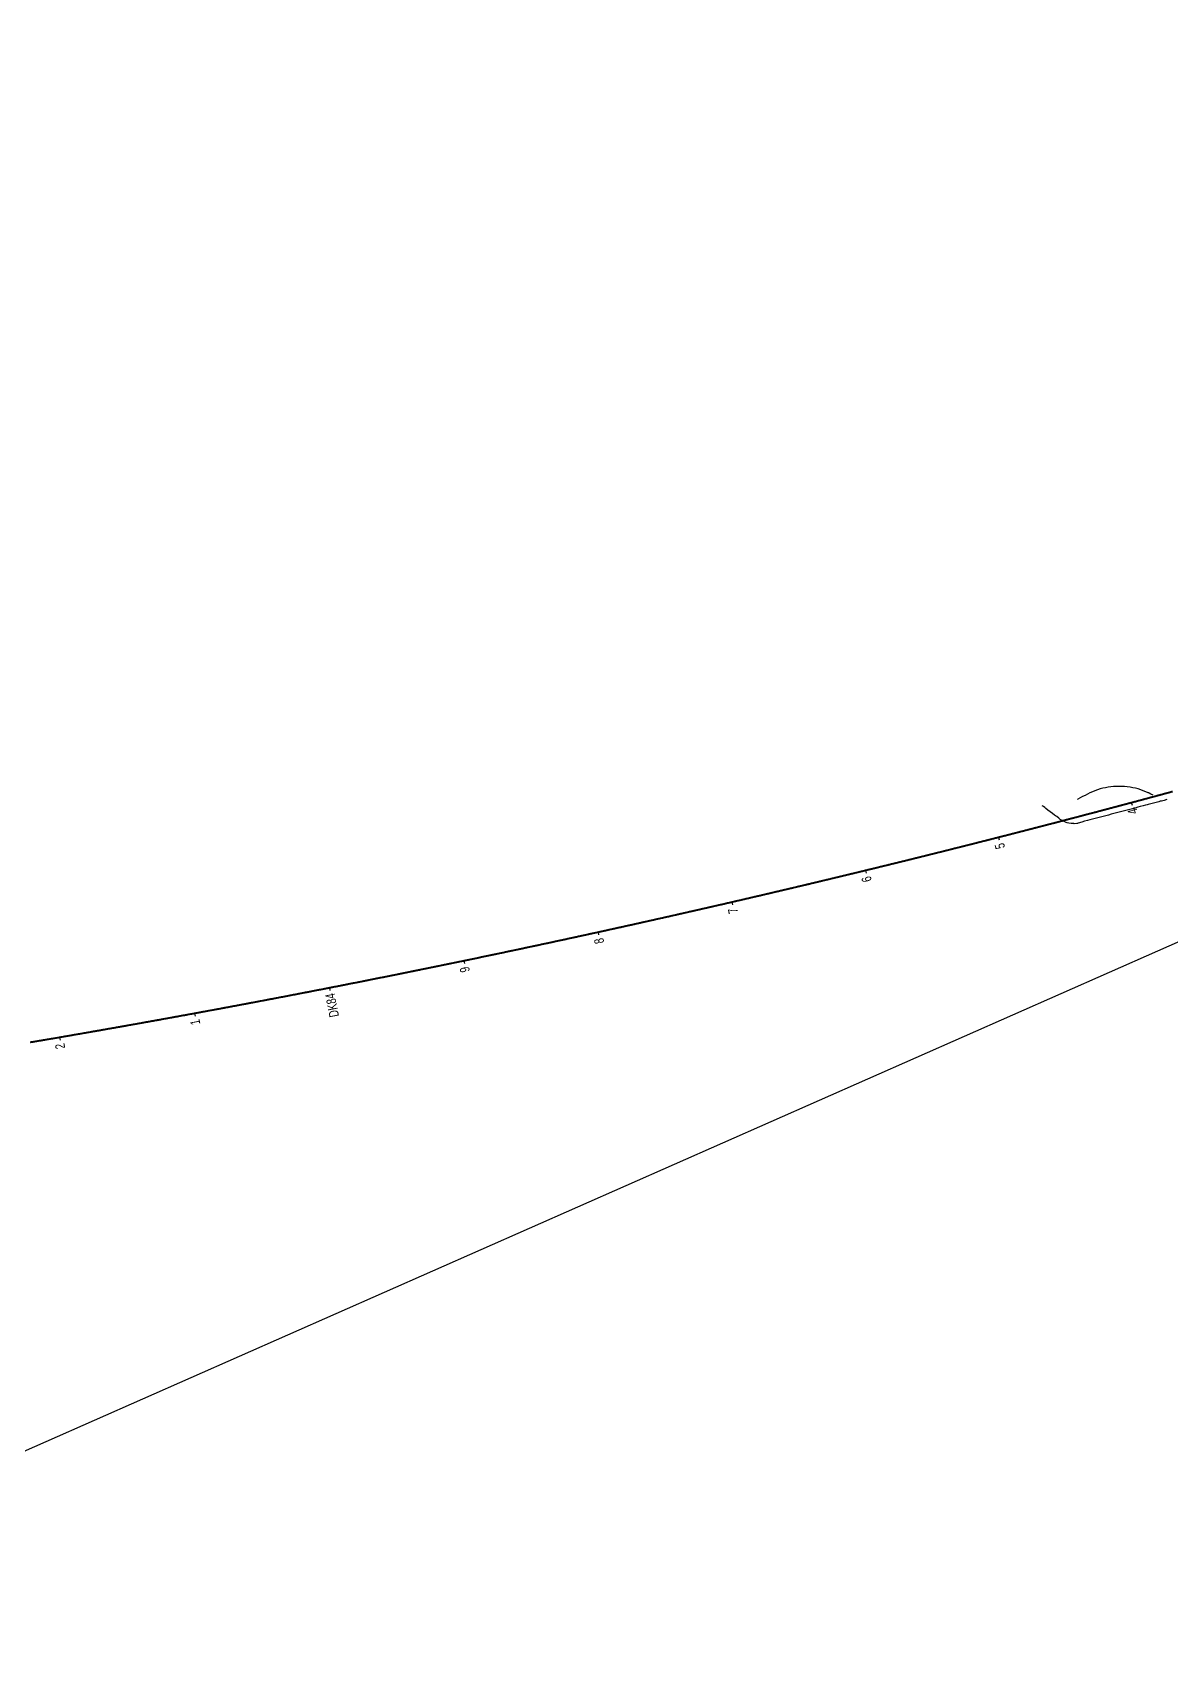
# Model space of a CAD drawing. Header units: millimetres. Extents: x 497834 to 621495, y 3353175 to 3430424.
# Drawn here: x 596365 to 597195, y 3392233 to 3393411 of the extents above; entities that cross this region are included whole.
import ezdxf

# ---------------------------------------------------------------- set-up
doc = ezdxf.new("R2010")
doc.units = ezdxf.units.MM
for name, color, linetype in [('00DK83+395', 7, 'Continuous'), ('DK改路中线', 7, 'Continuous'), ('dl2', 7, 'Continuous'), ('沪乍杭打线-0.0-200.8段-施工系转设计系成果-2000坐标系-左线_中线_交点', 7, 'Continuous'), ('沪乍杭打线-0.0-200.8段-施工系转设计系成果-2000坐标系-左线_里程', 7, 'Continuous')]:
    doc.layers.add(name, color=color, linetype=linetype)
doc.styles.add('PM_LC', font='slromans.shx', dxfattribs={"width": 0.75, "bigfont": 'hztxt.shx'})

msp = doc.modelspace()

# ---------------------------------------------------------------- linework, layer by layer
at = {"layer": '00DK83+395', "color": 3, "linetype": 'Continuous', "ltscale": 2, "flags": 128}
msp.add_lwpolyline([(597192.2, 3392851.5), (597190.2, 3392851), (597188.3, 3392850.5), (597187.3, 3392850.3), (597186.4, 3392850), (597184.4, 3392849.5), (597182.5, 3392849), (597182.5, 3392849), (597180.6, 3392848.5), (597178.6, 3392848), (597177.7, 3392847.7), (597176.7, 3392847.5), (597174.8, 3392846.9), (597172.8, 3392846.4), (597172.8, 3392846.4), (597170.9, 3392845.9), (597169, 3392845.4), (597168, 3392845.2), (597167, 3392844.9), (597165.1, 3392844.4), (597163.2, 3392843.9), (597163.2, 3392843.9), (597161.2, 3392843.4), (597159.3, 3392842.9), (597158.3, 3392842.6), (597157.4, 3392842.3), (597155.4, 3392841.8), (597153.5, 3392841.3), (597153.5, 3392841.3), (597151.6, 3392840.8), (597149.6, 3392840.3), (597148.7, 3392840), (597147.7, 3392839.8), (597145.8, 3392839.3), (597143.8, 3392838.8), (597143.8, 3392838.8), (597141.9, 3392838.3), (597140, 3392837.7), (597139, 3392837.5), (597138, 3392837.2), (597136.1, 3392836.7), (597134.2, 3392836.2), (597134.2, 3392836.2), (597132.2, 3392835.7), (597130.3, 3392835.2), (597129.3, 3392834.9), (597128.4, 3392834.7), (597127.5, 3392834.4, -0.231744), (597126.5, 3392834), (597124.5, 3392833.9), (597124.4, 3392834), (597122.5, 3392834.2), (597120.6, 3392834.4), (597119.5, 3392834.5), (597118.7, 3392834.9), (597116.8, 3392835.8), (597115, 3392836.7), (597115, 3392836.7), (597114.5, 3392837), (597113.4, 3392837.9), (597111.9, 3392839.1), (597111, 3392839.7), (597110.3, 3392840.3), (597108.7, 3392841.5), (597107.1, 3392842.7), (597107, 3392842.7), (597105.5, 3392843.9), (597103.9, 3392845.1), (597103.1, 3392845.8), (597102.3, 3392846.4), (597101.3, 3392847.1)], format="xyb", dxfattribs=at)
at = {"layer": 'DK改路中线', "color": 3, "linetype": 'Continuous', "ltscale": 2, "flags": 128}
msp.add_lwpolyline([(597182.2, 3392854.7), (597180.4, 3392855.6), (597179.2, 3392856.2, 0.237313), (597178.6, 3392856.5), (597176.8, 3392857.3), (597175, 3392858), (597173.1, 3392858.7), (597171.2, 3392859.3), (597169.2, 3392859.8), (597167.3, 3392860.2), (597165.3, 3392860.6), (597163.3, 3392860.9), (597161.3, 3392861.1), (597159.3, 3392861.2), (597157.3, 3392861.2), (597155.3, 3392861.2), (597153.3, 3392861.1), (597151.4, 3392860.8), (597149.4, 3392860.6), (597147.4, 3392860.2), (597145.5, 3392859.8), (597143.5, 3392859.3), (597141.6, 3392858.7), (597139.7, 3392858), (597137.9, 3392857.2), (597136.1, 3392856.4), (597134.3, 3392855.5), (597134.2, 3392855.5), (597132.5, 3392854.6), (597130.7, 3392853.7), (597128.9, 3392852.8), (597127.2, 3392851.8), (597127, 3392851.7)], format="xyb", dxfattribs=at)
at = {"layer": 'dl2', "color": 3, "linetype": 'Continuous', "ltscale": 2, "const_width": 1.4, "flags": 128}
msp.add_lwpolyline([(597196.4, 3392857.4), (597195.5, 3392857.2), (597194.5, 3392856.9), (597193.5, 3392856.6), (597192.6, 3392856.4), (597192.3, 3392856.3), (597191.6, 3392856.1), (597190.6, 3392855.9), (597189.7, 3392855.6), (597188.7, 3392855.3), (597187.8, 3392855.1), (597187.5, 3392855), (597186.8, 3392854.8), (597185.8, 3392854.6), (597184.9, 3392854.3), (597183.9, 3392854), (597182.9, 3392853.8), (597182.7, 3392853.7), (597182, 3392853.5), (597181, 3392853.3), (597180, 3392853), (597179.1, 3392852.7), (597178.1, 3392852.5), (597177.9, 3392852.4), (597177.1, 3392852.2), (597176.2, 3392852), (597175.2, 3392851.7), (597174.2, 3392851.4), (597173.3, 3392851.2), (597173, 3392851.1), (597172.3, 3392850.9), (597171.3, 3392850.7), (597170.4, 3392850.4), (597169.4, 3392850.1), (597168.4, 3392849.9), (597168.2, 3392849.8), (597167.5, 3392849.6), (597166.5, 3392849.4), (597165.5, 3392849.1), (597164.6, 3392848.9), (597163.6, 3392848.6), (597163.4, 3392848.5), (597162.6, 3392848.3), (597161.7, 3392848.1), (597160.7, 3392847.8), (597159.7, 3392847.6), (597158.8, 3392847.3), (597158.5, 3392847.2), (597157.8, 3392847.1), (597156.8, 3392846.8), (597155.9, 3392846.5), (597154.9, 3392846.3), (597153.9, 3392846), (597153.7, 3392846), (597153, 3392845.8), (597152, 3392845.5), (597151, 3392845.3), (597150.1, 3392845), (597149.1, 3392844.7), (597148.9, 3392844.7), (597148.1, 3392844.5), (597147.2, 3392844.2), (597146.2, 3392844), (597145.2, 3392843.7), (597144.3, 3392843.5), (597144, 3392843.4), (597143.3, 3392843.2), (597142.3, 3392843), (597141.4, 3392842.7), (597140.4, 3392842.4), (597139.4, 3392842.2), (597139.2, 3392842.1), (597138.5, 3392841.9), (597137.5, 3392841.7), (597136.5, 3392841.4), (597135.6, 3392841.2), (597134.6, 3392840.9), (597134.4, 3392840.9), (597133.6, 3392840.7), (597132.7, 3392840.4), (597131.7, 3392840.2), (597130.7, 3392839.9), (597129.8, 3392839.6), (597129.5, 3392839.6), (597128.8, 3392839.4), (597127.8, 3392839.1), (597126.9, 3392838.9), (597125.9, 3392838.6), (597124.9, 3392838.4), (597124.7, 3392838.3), (597124, 3392838.1), (597123, 3392837.9), (597122, 3392837.6), (597121.1, 3392837.4), (597120.1, 3392837.1), (597119.9, 3392837), (597119.1, 3392836.9), (597118.2, 3392836.6), (597117.2, 3392836.4), (597116.2, 3392836.1), (597115.3, 3392835.8), (597115, 3392835.8), (597114.3, 3392835.6), (597113.3, 3392835.3), (597112.4, 3392835.1), (597111.4, 3392834.8), (597110.4, 3392834.6), (597110.2, 3392834.5), (597109.5, 3392834.3), (597108.5, 3392834.1), (597107.5, 3392833.8), (597106.5, 3392833.6), (597105.6, 3392833.3), (597105.3, 3392833.3), (597104.6, 3392833.1), (597103.6, 3392832.8), (597102.7, 3392832.6), (597101.7, 3392832.3), (597100.7, 3392832.1), (597100.5, 3392832), (597099.8, 3392831.8), (597098.8, 3392831.6), (597097.8, 3392831.3), (597096.9, 3392831.1), (597095.9, 3392830.8), (597095.7, 3392830.8), (597094.9, 3392830.6), (597094, 3392830.3), (597093, 3392830.1), (597092, 3392829.8), (597091.1, 3392829.6), (597090.8, 3392829.5), (597090.1, 3392829.3), (597089.1, 3392829.1), (597088.2, 3392828.8), (597087.2, 3392828.6), (597086.2, 3392828.3), (597086, 3392828.3), (597085.2, 3392828.1), (597084.3, 3392827.8), (597083.3, 3392827.6), (597082.3, 3392827.3), (597081.4, 3392827.1), (597081.1, 3392827), (597080.4, 3392826.8), (597079.4, 3392826.6), (597078.5, 3392826.3), (597077.5, 3392826.1), (597076.5, 3392825.8), (597076.3, 3392825.8), (597075.6, 3392825.6), (597074.6, 3392825.3), (597073.6, 3392825.1), (597072.7, 3392824.9), (597071.7, 3392824.6), (597071.4, 3392824.5), (597070.7, 3392824.4), (597069.7, 3392824.1), (597068.8, 3392823.9), (597067.8, 3392823.6), (597066.8, 3392823.4), (597066.6, 3392823.3), (597065.9, 3392823.1), (597064.9, 3392822.9), (597063.9, 3392822.6), (597063, 3392822.4), (597062, 3392822.1), (597061.8, 3392822.1), (597061, 3392821.9), (597060.1, 3392821.6), (597059.1, 3392821.4), (597058.1, 3392821.2), (597057.1, 3392820.9), (597056.9, 3392820.8), (597056.2, 3392820.7), (597055.2, 3392820.4), (597054.2, 3392820.2), (597053.3, 3392819.9), (597052.3, 3392819.7), (597052.1, 3392819.6), (597051.3, 3392819.4), (597050.4, 3392819.2), (597049.4, 3392818.9), (597048.4, 3392818.7), (597047.5, 3392818.5), (597047.2, 3392818.4), (597046.5, 3392818.2), (597045.5, 3392818), (597044.5, 3392817.7), (597043.6, 3392817.5), (597042.6, 3392817.2), (597042.4, 3392817.2), (597041.6, 3392817), (597040.7, 3392816.7), (597039.7, 3392816.5), (597038.7, 3392816.3), (597037.8, 3392816), (597037.5, 3392816), (597036.8, 3392815.8), (597035.8, 3392815.5), (597034.8, 3392815.3), (597033.9, 3392815), (597032.9, 3392814.8), (597032.7, 3392814.7), (597031.9, 3392814.6), (597031, 3392814.3), (597030, 3392814.1), (597029, 3392813.8), (597028.1, 3392813.6), (597027.8, 3392813.5), (597027.1, 3392813.3), (597026.1, 3392813.1), (597025.1, 3392812.9), (597024.2, 3392812.6), (597023.2, 3392812.4), (597023, 3392812.3), (597022.2, 3392812.1), (597021.3, 3392811.9), (597020.3, 3392811.7), (597019.3, 3392811.4), (597018.4, 3392811.2), (597018.1, 3392811.1), (597017.4, 3392810.9), (597016.4, 3392810.7), (597015.4, 3392810.4), (597014.5, 3392810.2), (597013.5, 3392810), (597013.3, 3392809.9), (597012.5, 3392809.7), (597011.6, 3392809.5), (597010.6, 3392809.2), (597009.6, 3392809), (597008.6, 3392808.8), (597008.4, 3392808.7), (597007.7, 3392808.5), (597006.7, 3392808.3), (597005.7, 3392808), (597004.8, 3392807.8), (597003.8, 3392807.6), (597003.6, 3392807.5), (597002.8, 3392807.3), (597001.9, 3392807.1), (597000.9, 3392806.8), (596999.9, 3392806.6), (596998.9, 3392806.4), (596998.7, 3392806.3), (596998, 3392806.1), (596997, 3392805.9), (596996, 3392805.6), (596995.1, 3392805.4), (596994.1, 3392805.2), (596993.8, 3392805.1), (596993.1, 3392804.9), (596992.1, 3392804.7), (596991.2, 3392804.5), (596990.2, 3392804.2), (596989.2, 3392804), (596989, 3392803.9), (596988.3, 3392803.7), (596987.3, 3392803.5), (596986.3, 3392803.3), (596985.3, 3392803), (596984.4, 3392802.8), (596984.1, 3392802.7), (596983.4, 3392802.6), (596982.4, 3392802.3), (596981.5, 3392802.1), (596980.5, 3392801.8), (596979.5, 3392801.6), (596979.3, 3392801.5), (596978.5, 3392801.4), (596977.6, 3392801.1), (596976.6, 3392800.9), (596975.6, 3392800.7), (596974.7, 3392800.4), (596974.4, 3392800.4), (596973.7, 3392800.2), (596972.7, 3392800), (596971.7, 3392799.7), (596970.8, 3392799.5), (596969.8, 3392799.2), (596969.6, 3392799.2), (596968.8, 3392799), (596967.9, 3392798.8), (596966.9, 3392798.5), (596965.9, 3392798.3), (596964.9, 3392798.1), (596964.7, 3392798), (596964, 3392797.8), (596963, 3392797.6), (596962, 3392797.4), (596961, 3392797.1), (596960.1, 3392796.9), (596959.8, 3392796.8), (596959.1, 3392796.7), (596958.1, 3392796.4), (596957.2, 3392796.2), (596956.2, 3392796), (596955.2, 3392795.7), (596955, 3392795.7), (596954.2, 3392795.5), (596953.3, 3392795.3), (596952.3, 3392795), (596951.3, 3392794.8), (596950.4, 3392794.6), (596950.1, 3392794.5), (596949.4, 3392794.3), (596948.4, 3392794.1), (596947.4, 3392793.9), (596946.5, 3392793.6), (596945.5, 3392793.4), (596945.3, 3392793.3), (596944.5, 3392793.2), (596943.5, 3392792.9), (596942.6, 3392792.7), (596941.6, 3392792.5), (596940.6, 3392792.2), (596940.4, 3392792.2), (596939.7, 3392792), (596938.7, 3392791.8), (596937.7, 3392791.5), (596936.7, 3392791.3), (596935.8, 3392791.1), (596935.5, 3392791), (596934.8, 3392790.8), (596933.8, 3392790.6), (596932.8, 3392790.4), (596931.9, 3392790.1), (596930.9, 3392789.9), (596930.7, 3392789.8), (596929.9, 3392789.7), (596929, 3392789.4), (596928, 3392789.2), (596927, 3392789), (596926, 3392788.7), (596925.8, 3392788.7), (596925.1, 3392788.5), (596924.1, 3392788.3), (596923.1, 3392788.1), (596922.1, 3392787.8), (596921.2, 3392787.6), (596920.9, 3392787.5), (596920.2, 3392787.4), (596919.2, 3392787.1), (596918.3, 3392786.9), (596917.3, 3392786.7), (596916.3, 3392786.4), (596916.1, 3392786.4), (596915.3, 3392786.2), (596914.4, 3392786), (596913.4, 3392785.8), (596912.4, 3392785.5), (596911.4, 3392785.3), (596911.2, 3392785.2), (596910.5, 3392785.1), (596909.5, 3392784.8), (596908.5, 3392784.6), (596907.5, 3392784.4), (596906.6, 3392784.2), (596906.3, 3392784.1), (596905.6, 3392783.9), (596904.6, 3392783.7), (596903.7, 3392783.5), (596902.7, 3392783.2), (596901.7, 3392783), (596901.5, 3392783), (596900.7, 3392782.8), (596899.8, 3392782.6), (596898.8, 3392782.3), (596897.8, 3392782.1), (596896.8, 3392781.9), (596896.6, 3392781.8), (596895.9, 3392781.6), (596894.9, 3392781.4), (596893.9, 3392781.2), (596892.9, 3392781), (596892, 3392780.7), (596891.7, 3392780.7), (596891, 3392780.5), (596890, 3392780.3), (596889, 3392780.1), (596888.1, 3392779.8), (596887.1, 3392779.6), (596886.9, 3392779.5), (596886.1, 3392779.4), (596885.1, 3392779.2), (596884.2, 3392778.9), (596883.2, 3392778.7), (596882.2, 3392778.5), (596882, 3392778.4), (596881.3, 3392778.2), (596880.3, 3392778), (596879.3, 3392777.8), (596878.3, 3392777.6), (596877.4, 3392777.3), (596877.1, 3392777.3), (596876.4, 3392777.1), (596875.4, 3392776.9), (596874.4, 3392776.7), (596873.5, 3392776.4), (596872.5, 3392776.2), (596872.2, 3392776.2), (596871.5, 3392776), (596870.5, 3392775.8), (596869.6, 3392775.5), (596868.6, 3392775.3), (596867.6, 3392775.1), (596867.4, 3392775), (596866.6, 3392774.9), (596865.7, 3392774.7), (596864.7, 3392774.4), (596863.7, 3392774.2), (596862.7, 3392774), (596862.5, 3392773.9), (596861.8, 3392773.8), (596860.8, 3392773.5), (596859.8, 3392773.3), (596858.8, 3392773.1), (596857.9, 3392772.9), (596857.6, 3392772.8), (596856.9, 3392772.6), (596855.9, 3392772.4), (596854.9, 3392772.2), (596854, 3392772), (596853, 3392771.8), (596852.8, 3392771.7), (596852, 3392771.5), (596851, 3392771.3), (596850.1, 3392771.1), (596849.1, 3392770.9), (596848.1, 3392770.6), (596847.9, 3392770.6), (596847.1, 3392770.4), (596846.2, 3392770.2), (596845.2, 3392770), (596844.2, 3392769.8), (596843.2, 3392769.5), (596843, 3392769.5), (596842.3, 3392769.3), (596841.3, 3392769.1), (596840.3, 3392768.9), (596839.3, 3392768.6), (596838.4, 3392768.4), (596838.1, 3392768.4), (596837.4, 3392768.2), (596836.4, 3392768), (596835.4, 3392767.8), (596834.5, 3392767.5), (596833.5, 3392767.3), (596833.2, 3392767.3), (596832.5, 3392767.1), (596831.5, 3392766.9), (596830.6, 3392766.7), (596829.6, 3392766.4), (596828.6, 3392766.2), (596828.4, 3392766.2), (596827.6, 3392766), (596826.7, 3392765.8), (596825.7, 3392765.6), (596824.7, 3392765.3), (596823.7, 3392765.1), (596823.5, 3392765.1), (596822.8, 3392764.9), (596821.8, 3392764.7), (596820.8, 3392764.5), (596819.8, 3392764.3), (596818.8, 3392764), (596818.6, 3392764), (596817.9, 3392763.8), (596816.9, 3392763.6), (596815.9, 3392763.4), (596814.9, 3392763.2), (596814, 3392762.9), (596813.7, 3392762.9), (596813, 3392762.7), (596812, 3392762.5), (596811, 3392762.3), (596810.1, 3392762.1), (596809.1, 3392761.9), (596808.9, 3392761.8), (596808.1, 3392761.6), (596807.1, 3392761.4), (596806.2, 3392761.2), (596805.2, 3392761), (596804.2, 3392760.8), (596804, 3392760.7), (596803.2, 3392760.5), (596802.3, 3392760.3), (596801.3, 3392760.1), (596800.3, 3392759.9), (596799.3, 3392759.7), (596799.1, 3392759.6), (596798.4, 3392759.5), (596797.4, 3392759.3), (596796.4, 3392759), (596795.4, 3392758.8), (596794.4, 3392758.6), (596794.2, 3392758.5), (596793.5, 3392758.4), (596792.5, 3392758.2), (596791.5, 3392758), (596790.5, 3392757.7), (596789.6, 3392757.5), (596789.3, 3392757.5), (596788.6, 3392757.3), (596787.6, 3392757.1), (596786.6, 3392756.9), (596785.7, 3392756.7), (596784.7, 3392756.4), (596784.4, 3392756.4), (596783.7, 3392756.2), (596782.7, 3392756), (596781.8, 3392755.8), (596780.8, 3392755.6), (596779.8, 3392755.4), (596779.6, 3392755.3), (596778.8, 3392755.2), (596777.8, 3392754.9), (596776.9, 3392754.7), (596775.9, 3392754.5), (596774.9, 3392754.3), (596774.7, 3392754.3), (596773.9, 3392754.1), (596773, 3392753.9), (596772, 3392753.7), (596771, 3392753.5), (596770, 3392753.2), (596769.8, 3392753.2), (596769.1, 3392753), (596768.1, 3392752.8), (596767.1, 3392752.6), (596766.1, 3392752.4), (596765.1, 3392752.2), (596764.9, 3392752.1), (596764.2, 3392752), (596763.2, 3392751.8), (596762.2, 3392751.5), (596761.2, 3392751.3), (596760.3, 3392751.1), (596760, 3392751.1), (596759.3, 3392750.9), (596758.3, 3392750.7), (596757.3, 3392750.5), (596756.3, 3392750.3), (596755.4, 3392750.1), (596755.1, 3392750), (596754.4, 3392749.8), (596753.4, 3392749.6), (596752.4, 3392749.4), (596751.5, 3392749.2), (596750.5, 3392749), (596750.2, 3392749), (596749.5, 3392748.8), (596748.5, 3392748.6), (596747.5, 3392748.4), (596746.6, 3392748.2), (596745.6, 3392747.9), (596745.4, 3392747.9), (596744.6, 3392747.7), (596743.6, 3392747.5), (596742.7, 3392747.3), (596741.7, 3392747.1), (596740.7, 3392746.9), (596740.5, 3392746.8), (596739.7, 3392746.7), (596738.8, 3392746.5), (596737.8, 3392746.3), (596736.8, 3392746.1), (596735.8, 3392745.9), (596735.6, 3392745.8), (596734.8, 3392745.6), (596733.9, 3392745.4), (596732.9, 3392745.2), (596731.9, 3392745), (596730.9, 3392744.8), (596730.7, 3392744.8), (596729.9, 3392744.6), (596729, 3392744.4), (596728, 3392744.2), (596727, 3392744), (596726, 3392743.8), (596725.8, 3392743.7), (596725.1, 3392743.6), (596724.1, 3392743.4), (596723.1, 3392743.1), (596722.1, 3392742.9), (596721.1, 3392742.7), (596720.9, 3392742.7), (596720.2, 3392742.5), (596719.2, 3392742.3), (596718.2, 3392742.1), (596717.2, 3392741.9), (596716.3, 3392741.7), (596716, 3392741.6), (596715.3, 3392741.5), (596714.3, 3392741.3), (596713.3, 3392741.1), (596712.3, 3392740.9), (596711.4, 3392740.7), (596711.1, 3392740.6), (596710.4, 3392740.5), (596709.4, 3392740.2), (596708.4, 3392740), (596707.4, 3392739.8), (596706.5, 3392739.6), (596706.2, 3392739.6), (596705.5, 3392739.4), (596704.5, 3392739.2), (596703.5, 3392739), (596702.6, 3392738.8), (596701.6, 3392738.6), (596701.3, 3392738.6), (596700.6, 3392738.4), (596699.6, 3392738.2), (596698.6, 3392738), (596697.7, 3392737.8), (596696.7, 3392737.6), (596696.4, 3392737.5), (596695.7, 3392737.4), (596694.7, 3392737.2), (596693.7, 3392737), (596692.8, 3392736.8), (596691.8, 3392736.6), (596691.5, 3392736.5), (596690.8, 3392736.3), (596689.8, 3392736.1), (596688.9, 3392735.9), (596687.9, 3392735.7), (596686.9, 3392735.5), (596686.7, 3392735.5), (596685.9, 3392735.3), (596684.9, 3392735.1), (596684, 3392734.9), (596683, 3392734.7), (596682, 3392734.5), (596681.8, 3392734.5), (596681, 3392734.3), (596680, 3392734.1), (596679.1, 3392733.9), (596678.1, 3392733.7), (596677.1, 3392733.5), (596676.9, 3392733.5), (596676.1, 3392733.3), (596675.1, 3392733.1), (596674.2, 3392732.9), (596673.2, 3392732.7), (596672.2, 3392732.5), (596672, 3392732.4), (596671.2, 3392732.3), (596670.2, 3392732.1), (596669.3, 3392731.9), (596668.3, 3392731.7), (596667.3, 3392731.5), (596667.1, 3392731.4), (596666.3, 3392731.3), (596665.3, 3392731.1), (596664.4, 3392730.9), (596663.4, 3392730.7), (596662.4, 3392730.5), (596662.2, 3392730.4), (596661.4, 3392730.3), (596660.5, 3392730.1), (596659.5, 3392729.9), (596658.5, 3392729.7), (596657.5, 3392729.5), (596657.3, 3392729.4), (596656.5, 3392729.3), (596655.6, 3392729.1), (596654.6, 3392728.9), (596653.6, 3392728.7), (596652.6, 3392728.5), (596652.4, 3392728.4), (596651.6, 3392728.3), (596650.7, 3392728.1), (596649.7, 3392727.9), (596648.7, 3392727.7), (596647.7, 3392727.5), (596647.5, 3392727.4), (596646.7, 3392727.3), (596645.8, 3392727.1), (596644.8, 3392726.9), (596643.8, 3392726.7), (596642.8, 3392726.5), (596642.6, 3392726.4), (596641.8, 3392726.3), (596640.9, 3392726.1), (596639.9, 3392725.9), (596638.9, 3392725.7), (596637.9, 3392725.5), (596637.7, 3392725.4), (596636.9, 3392725.3), (596636, 3392725.1), (596635, 3392724.9), (596634, 3392724.7), (596633, 3392724.5), (596632.8, 3392724.5), (596632, 3392724.3), (596631.1, 3392724.1), (596630.1, 3392723.9), (596629.1, 3392723.7), (596628.1, 3392723.5), (596627.9, 3392723.5), (596627.1, 3392723.3), (596626.1, 3392723.1), (596625.2, 3392722.9), (596624.2, 3392722.7), (596623.2, 3392722.5), (596623, 3392722.5), (596622.2, 3392722.3), (596621.2, 3392722.1), (596620.3, 3392721.9), (596619.3, 3392721.8), (596618.3, 3392721.6), (596618.1, 3392721.5), (596617.3, 3392721.4), (596616.3, 3392721.2), (596615.4, 3392721), (596614.4, 3392720.8), (596613.4, 3392720.6), (596613.2, 3392720.5), (596612.4, 3392720.4), (596611.4, 3392720.2), (596610.5, 3392720), (596609.5, 3392719.8), (596608.5, 3392719.6), (596608.3, 3392719.6), (596607.5, 3392719.4), (596606.5, 3392719.2), (596605.6, 3392719), (596604.6, 3392718.8), (596603.6, 3392718.6), (596603.4, 3392718.6), (596602.6, 3392718.4), (596601.6, 3392718.2), (596600.6, 3392718), (596599.7, 3392717.9), (596598.7, 3392717.7), (596598.4, 3392717.6), (596597.7, 3392717.5), (596596.7, 3392717.3), (596595.7, 3392717.1), (596594.8, 3392716.9), (596593.8, 3392716.7), (596593.5, 3392716.6), (596592.8, 3392716.5), (596591.8, 3392716.3), (596590.8, 3392716.1), (596589.9, 3392715.9), (596588.9, 3392715.7), (596588.6, 3392715.7), (596587.9, 3392715.5), (596586.9, 3392715.3), (596585.9, 3392715.2), (596584.9, 3392715), (596584, 3392714.8), (596583.7, 3392714.7), (596583, 3392714.6), (596582, 3392714.4), (596581, 3392714.2), (596580, 3392714), (596579.1, 3392713.8), (596578.8, 3392713.8), (596578.1, 3392713.6), (596577.1, 3392713.4), (596576.1, 3392713.2), (596575.1, 3392713), (596574.2, 3392712.9), (596573.9, 3392712.8), (596573.2, 3392712.7), (596572.2, 3392712.5), (596571.2, 3392712.3), (596570.2, 3392712.1), (596569.2, 3392711.9), (596569, 3392711.9), (596568.3, 3392711.7), (596567.3, 3392711.5), (596566.3, 3392711.3), (596565.3, 3392711.1), (596564.3, 3392711), (596564.1, 3392710.9), (596563.4, 3392710.8), (596562.4, 3392710.6), (596561.4, 3392710.4), (596560.4, 3392710.2), (596559.4, 3392710), (596559.2, 3392710), (596558.4, 3392709.8), (596557.5, 3392709.6), (596556.5, 3392709.4), (596555.5, 3392709.3), (596554.5, 3392709.1), (596554.3, 3392709), (596553.5, 3392708.9), (596552.6, 3392708.7), (596551.6, 3392708.5), (596550.6, 3392708.3), (596549.6, 3392708.1), (596549.4, 3392708.1), (596548.6, 3392707.9), (596547.6, 3392707.7), (596546.7, 3392707.6), (596545.7, 3392707.4), (596544.7, 3392707.2), (596544.5, 3392707.1), (596543.7, 3392707), (596542.7, 3392706.8), (596541.7, 3392706.6), (596540.8, 3392706.4), (596539.8, 3392706.2), (596539.5, 3392706.2), (596538.8, 3392706.1), (596537.8, 3392705.9), (596536.8, 3392705.7), (596535.9, 3392705.5), (596534.9, 3392705.3), (596534.6, 3392705.3), (596533.9, 3392705.1), (596532.9, 3392704.9), (596531.9, 3392704.8), (596530.9, 3392704.6), (596530, 3392704.4), (596529.7, 3392704.3), (596529, 3392704.2), (596528, 3392704), (596527, 3392703.8), (596526, 3392703.6), (596525, 3392703.5), (596524.8, 3392703.4), (596524.1, 3392703.3), (596523.1, 3392703.1), (596522.1, 3392702.9), (596521.1, 3392702.7), (596520.1, 3392702.5), (596519.9, 3392702.5), (596519.1, 3392702.3), (596518.2, 3392702.2), (596517.2, 3392702), (596516.2, 3392701.8), (596515.2, 3392701.6), (596515, 3392701.6), (596514.2, 3392701.4), (596513.2, 3392701.2), (596512.3, 3392701.1), (596511.3, 3392700.9), (596510.3, 3392700.7), (596510.1, 3392700.6), (596509.3, 3392700.5), (596508.3, 3392700.3), (596507.4, 3392700.1), (596506.4, 3392700), (596505.4, 3392699.8), (596505.1, 3392699.7), (596504.4, 3392699.6), (596503.4, 3392699.4), (596502.4, 3392699.2), (596501.5, 3392699), (596500.5, 3392698.9), (596500.2, 3392698.8), (596499.5, 3392698.7), (596498.5, 3392698.5), (596497.5, 3392698.3), (596496.5, 3392698.1), (596495.6, 3392698), (596495.3, 3392697.9), (596494.6, 3392697.8), (596493.6, 3392697.6), (596492.6, 3392697.4), (596491.6, 3392697.2), (596490.6, 3392697), (596490.4, 3392697), (596489.7, 3392696.9), (596488.7, 3392696.7), (596487.7, 3392696.5), (596486.7, 3392696.3), (596485.7, 3392696.1), (596485.5, 3392696.1), (596484.7, 3392696), (596483.8, 3392695.8), (596482.8, 3392695.6), (596481.8, 3392695.4), (596480.8, 3392695.2), (596480.6, 3392695.2), (596479.8, 3392695.1), (596478.8, 3392694.9), (596477.9, 3392694.7), (596476.9, 3392694.5), (596475.9, 3392694.3), (596475.6, 3392694.3), (596474.9, 3392694.2), (596473.9, 3392694), (596472.9, 3392693.8), (596471.9, 3392693.6), (596471, 3392693.4), (596470.7, 3392693.4), (596470, 3392693.3), (596469, 3392693.1), (596468, 3392692.9), (596467, 3392692.7), (596466, 3392692.5), (596465.8, 3392692.5), (596465.1, 3392692.4), (596464.1, 3392692.2), (596463.1, 3392692), (596462.1, 3392691.8), (596461.1, 3392691.7), (596460.9, 3392691.6), (596460.1, 3392691.5), (596459.2, 3392691.3), (596458.2, 3392691.1), (596457.2, 3392690.9), (596456.2, 3392690.8), (596456, 3392690.7), (596455.2, 3392690.6), (596454.2, 3392690.4), (596453.3, 3392690.2), (596452.3, 3392690.1), (596451.3, 3392689.9), (596451, 3392689.8), (596450.3, 3392689.7), (596449.3, 3392689.5), (596448.3, 3392689.4), (596447.3, 3392689.2), (596446.4, 3392689), (596446.1, 3392689), (596445.4, 3392688.8), (596444.4, 3392688.6), (596443.4, 3392688.5), (596442.4, 3392688.3), (596441.4, 3392688.1), (596441.2, 3392688.1), (596440.5, 3392687.9), (596439.5, 3392687.8), (596438.5, 3392687.6), (596437.5, 3392687.4), (596436.5, 3392687.2), (596436.3, 3392687.2), (596435.5, 3392687.1), (596434.5, 3392686.9), (596433.6, 3392686.7), (596432.6, 3392686.5), (596431.6, 3392686.4), (596431.4, 3392686.3), (596430.6, 3392686.2), (596429.6, 3392686), (596428.6, 3392685.8), (596427.7, 3392685.7), (596426.7, 3392685.5), (596426.4, 3392685.5), (596425.7, 3392685.3), (596424.7, 3392685.1), (596423.7, 3392685), (596422.7, 3392684.8), (596421.7, 3392684.6), (596421.5, 3392684.6), (596420.8, 3392684.5), (596419.8, 3392684.3), (596418.8, 3392684.1), (596417.8, 3392683.9), (596416.8, 3392683.8), (596416.6, 3392683.7), (596415.8, 3392683.6), (596414.9, 3392683.4), (596413.9, 3392683.2), (596412.9, 3392683.1), (596411.9, 3392682.9), (596411.7, 3392682.9), (596410.9, 3392682.7), (596409.9, 3392682.6), (596408.9, 3392682.4), (596408, 3392682.2), (596407, 3392682), (596406.7, 3392682), (596406, 3392681.9), (596405, 3392681.7), (596404, 3392681.5), (596403, 3392681.4), (596402, 3392681.2), (596401.8, 3392681.1), (596401.1, 3392681), (596400.1, 3392680.8), (596399.1, 3392680.7), (596398.1, 3392680.5), (596397.1, 3392680.3), (596396.9, 3392680.3), (596396.1, 3392680.2), (596395.1, 3392680), (596394.2, 3392679.8), (596393.2, 3392679.6), (596392.2, 3392679.5), (596392, 3392679.4), (596391.2, 3392679.3), (596390.2, 3392679.1), (596389.2, 3392679), (596388.3, 3392678.8), (596387.3, 3392678.6), (596387, 3392678.6), (596386.3, 3392678.5), (596385.3, 3392678.3), (596384.3, 3392678.1), (596383.3, 3392677.9), (596382.3, 3392677.8), (596382.1, 3392677.7), (596381.4, 3392677.6), (596380.4, 3392677.4), (596379.4, 3392677.3), (596378.4, 3392677.1), (596377.4, 3392676.9), (596377.2, 3392676.9), (596376.4, 3392676.8), (596375.4, 3392676.6), (596374.5, 3392676.4), (596373.5, 3392676.3), (596372.5, 3392676.1), (596372.2, 3392676.1), (596371.5, 3392675.9), (596370.5, 3392675.8), (596369.5, 3392675.6), (596368.5, 3392675.4), (596367.6, 3392675.3), (596367.3, 3392675.2), (596366.6, 3392675.1), (596365.6, 3392674.9), (596364.6, 3392674.8), (596363.6, 3392674.6)], dxfattribs=at)
at = {"layer": '沪乍杭打线-0.0-200.8段-施工系转设计系成果-2000坐标系-左线_中线_交点', "color": 6, "linetype": 'Continuous', "ltscale": 2}
msp.add_line((598701.9, 3393410.8), (593365.4, 3391054.5), dxfattribs=at)
at = {"layer": '沪乍杭打线-0.0-200.8段-施工系转设计系成果-2000坐标系-左线_里程', "color": 5, "linetype": 'Continuous', "ltscale": 2}
for p, q in [((597166.2, 3392849.3), (597166.8, 3392847.4)), ((597069.5, 3392824), (597070, 3392822.1)), ((596972.4, 3392799.9), (596972.9, 3392797.9)), ((596875.1, 3392776.8), (596875.6, 3392774.9)), ((596777.6, 3392754.9), (596778, 3392752.9)), ((596679.8, 3392734.1), (596680.2, 3392732.1)), ((596581.7, 3392714.3), (596582.1, 3392712.4)), ((596483.5, 3392695.7), (596483.8, 3392693.8)), ((596385, 3392678.2), (596385.4, 3392676.3))]:
    msp.add_line(p, q, dxfattribs=at)

# ---------------------------------------------------------------- texts
at = {"layer": '沪乍杭打线-0.0-200.8段-施工系转设计系成果-2000坐标系-左线_里程', "color": 2, "style": 'PM_LC', "width": 0.75}
for s, rotation, p in [('4', 104.9554, (597171.1, 3392841.9)), ('5', 104.3044, (597074.3, 3392816.6)), ('6', 103.6533, (596977.1, 3392792.4)), ('7', 103.0022, (596879.8, 3392769.3)), ('8', 102.3511, (596782.1, 3392747.3)), ('9', 101.7, (596684.2, 3392726.4)), ('DK84', 101.0489, (596588.8, 3392693.7)), ('1', 100.3979, (596487.7, 3392688)), ('2', 99.7468, (596389.2, 3392670.4))]:
    msp.add_text(s, height=7, rotation=rotation, dxfattribs=at).set_placement(p)

doc.saveas('drawing.dxf')
